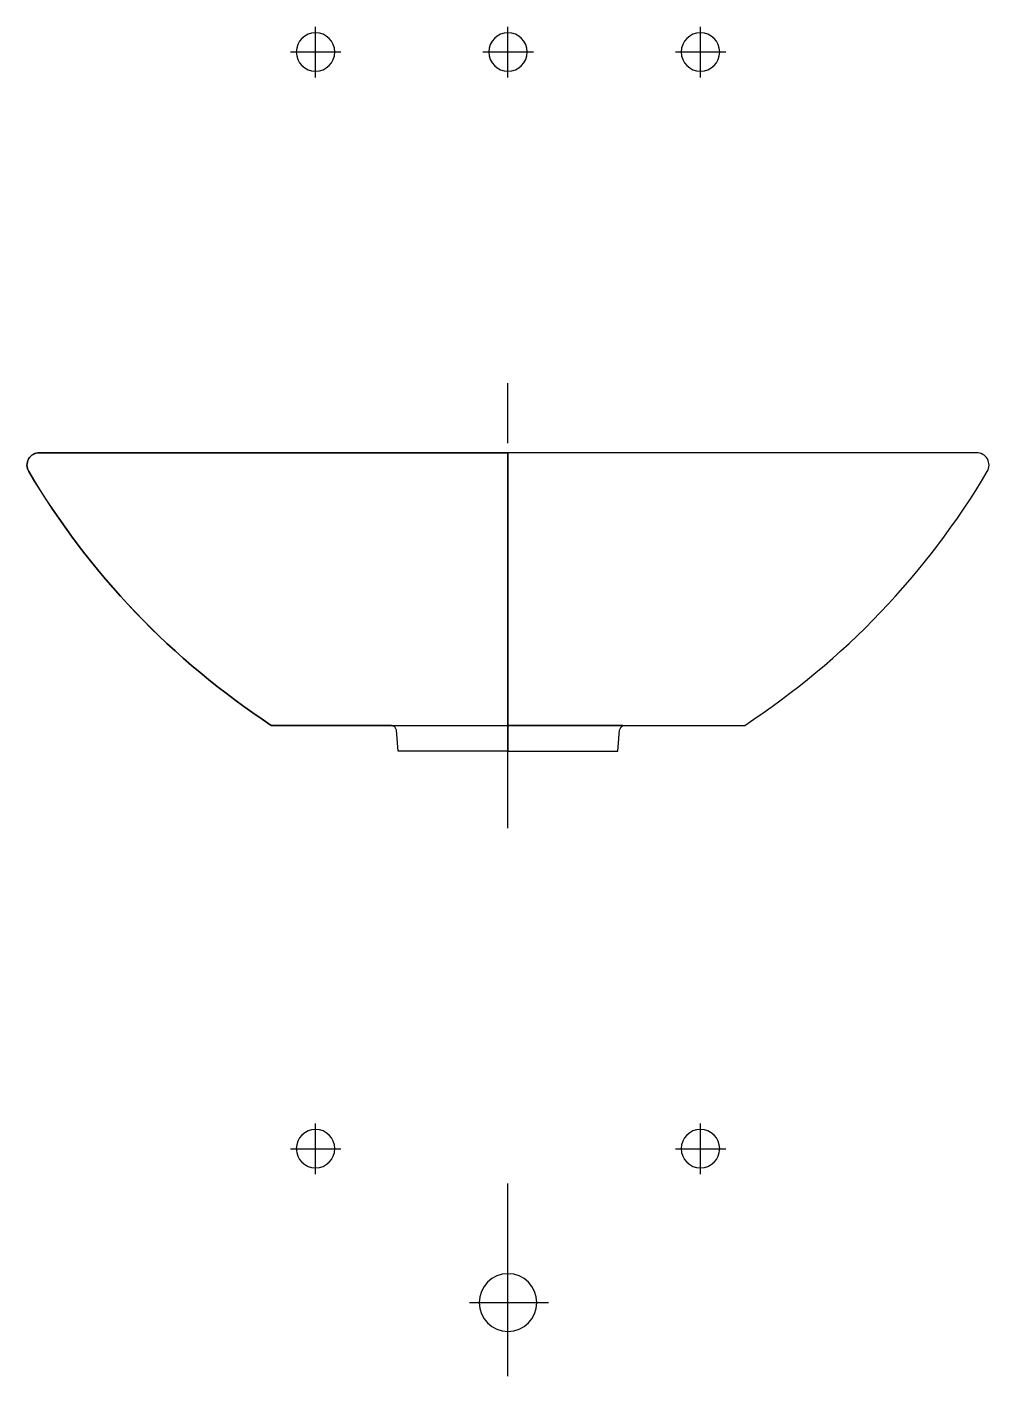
# Model space of a CAD drawing. Extents: x -777.843 to -777.343, y 647.726 to 648.427.
import ezdxf

# ---------------------------------------------------------------- set-up
doc = ezdxf.new("R2010")
doc.units = 0
doc.header["$LTSCALE"] = 0.2
doc.header["$MEASUREMENT"] = 0
doc.linetypes.add('AXES', pattern=[0.54, 0.3, -0.08, 0.08, -0.08])
doc.linetypes.add('CONTINU', pattern=[0])
doc.layers.get('0').update_dxf_attribs({"linetype": 'CONTINUOUS'})
doc.layers.add('DECA_EIXOS', color=5, linetype='AXES')

msp = doc.modelspace()

# ---------------------------------------------------------------- linework, layer by layer
at = {"linetype": 'CONTINU'}
for points in [[(-777.69321, 648.42369, 1), (-777.69321, 648.4037)], [(-777.69321, 648.4037, 1), (-777.69321, 648.42369)], [(-777.59325, 648.42369, 1), (-777.59325, 648.4037)], [(-777.59325, 648.4037, 1), (-777.59325, 648.42369)], [(-777.49329, 648.42369, 1), (-777.49329, 648.4037)], [(-777.49329, 648.4037, 1), (-777.49329, 648.42369)], [(-777.69321, 647.85393, 1), (-777.69321, 647.83394)], [(-777.69321, 647.83394, 1), (-777.69321, 647.85393)], [(-777.49329, 647.85393, 1), (-777.49329, 647.83394)], [(-777.49329, 647.83394, 1), (-777.49329, 647.85393)], [(-777.59325, 647.77896, 1), (-777.59325, 647.74897)], [(-777.59325, 647.74897, 1), (-777.59325, 647.77896)]]:
    msp.add_lwpolyline(points, format="xyb", dxfattribs=at)
at = {"linetype": 'CONTINUOUS', "flags": 128}
for points in [[(-777.59325, 648.20551), (-777.59325, 648.05051), (-777.65022, 648.05051), (-777.65116, 648.06139), (-777.65202, 648.06313), (-777.65374, 648.06384), (-777.7162, 648.06384, -0.114037), (-777.84213, 648.19567, -0.583478), (-777.83657, 648.20551)], [(-777.59325, 648.20551), (-777.83657, 648.20551, 0.579041), (-777.84217, 648.19575, 0.114091), (-777.7162, 648.06384), (-777.59325, 648.06384)], [(-777.34432, 648.19575, 0.57904), (-777.34993, 648.20551), (-777.59325, 648.20551), (-777.59325, 648.06384), (-777.53362, 648.06384), (-777.4703, 648.06384, 0.114091)]]:
    msp.add_lwpolyline(points, format="xyb", close=True, dxfattribs=at)
msp.add_lwpolyline([(-777.53534, 648.06139), (-777.53448, 648.06313), (-777.53362, 648.06384), (-777.59325, 648.06384), (-777.59325, 648.05051), (-777.53627, 648.05051)], close=True, dxfattribs=at)
at = {"layer": 'DECA_EIXOS'}
for points in [[(-777.69321, 648.40049), (-777.69321, 648.42669)], [(-777.59325, 648.40049), (-777.59325, 648.42669)], [(-777.49329, 648.40049), (-777.49329, 648.42669)], [(-777.7062, 648.41369), (-777.68001, 648.41369)], [(-777.60624, 648.41369), (-777.58005, 648.41369)], [(-777.50628, 648.41369), (-777.48009, 648.41369)], [(-777.59325, 648.01041), (-777.59325, 648.2416)], [(-777.59325, 647.72581), (-777.59325, 647.88099)], [(-777.69321, 647.83073), (-777.69321, 647.85693)], [(-777.49329, 647.83073), (-777.49329, 647.85693)], [(-777.7062, 647.84393), (-777.68001, 647.84393)], [(-777.50628, 647.84393), (-777.48009, 647.84393)], [(-777.59325, 647.75077), (-777.59325, 647.77696)], [(-777.61324, 647.76396), (-777.57226, 647.76396)]]:
    msp.add_lwpolyline(points, dxfattribs=at)

doc.saveas('drawing.dxf')
